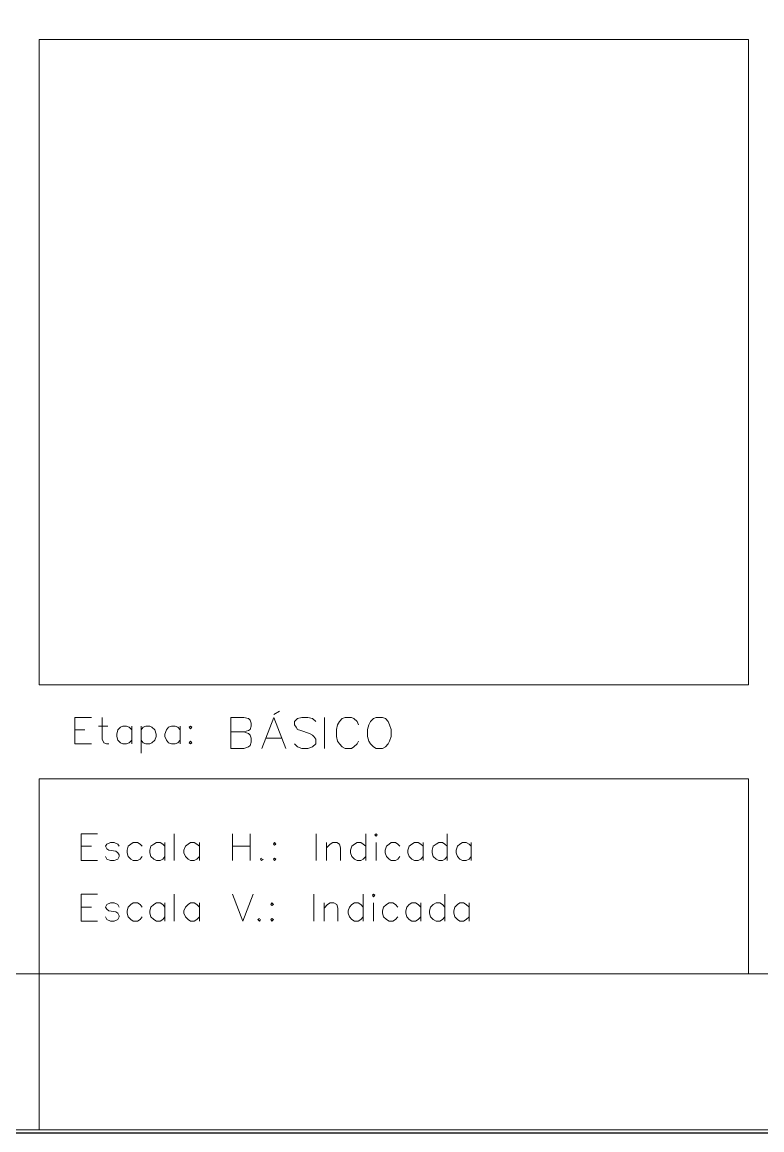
# Model space of a CAD drawing. Header units: millimetres. Extents: x 2928 to 3112, y 1220 to 1280.
# Drawn here: x 2994.48 to 2999.25, y 1220.29 to 1227.44 of the extents above; entities that cross this region are included whole.
import ezdxf
from ezdxf.xclip import XClip

# ---------------------------------------------------------------- set-up
doc = ezdxf.new("R2010")
doc.units = ezdxf.units.MM

# ---------------------------------------------------------------- blocks, each defined once
blk = doc.blocks.new('MF1454BF0')
at = {"color": 7, "linetype": 'Continuous', "lineweight": 9, "true_color": 0x000007}
blk.add_lwpolyline([(840.458, 593.815), (0.562, 593.815), (0.562, 0.617), (840.458, 0.617)], close=True, dxfattribs=at)
blk.add_lwpolyline([(655.699, 0.617), (655.699, 10.604), (655.699, 10.604)], dxfattribs=at)

msp = doc.modelspace()

# ---------------------------------------------------------------- linework, layer by layer
at = {"color": 7, "linetype": 'Continuous', "lineweight": 9, "true_color": 0x000007}
for points in [[(3012.20566, 1279.08083), (2931.06784, 1279.08083), (2931.06784, 1221.3), (3012.20566, 1221.3)], [(2999.16214, 1223.16336), (2994.58874, 1223.16336), (2994.58874, 1227.32676), (2999.16214, 1227.32676)], [(2995.56543, 1222.89669), (2995.55543, 1222.89003), (2995.56543, 1222.88003), (2995.57209, 1222.89003)], [(2996.76211, 1222.95336), (2996.74544, 1222.94669), (2996.72544, 1222.92669), (2996.71544, 1222.90669), (2996.70544, 1222.87669), (2996.70544, 1222.83002), (2996.71544, 1222.80002), (2996.72544, 1222.78336), (2996.74544, 1222.76336), (2996.76211, 1222.75336), (2996.80211, 1222.75336), (2996.82211, 1222.76336), (2996.83878, 1222.78336), (2996.84878, 1222.80002), (2996.85878, 1222.83002), (2996.85878, 1222.87669), (2996.84878, 1222.90669), (2996.83878, 1222.92669), (2996.82211, 1222.94669), (2996.80211, 1222.95336)], [(2995.56543, 1222.80002), (2995.55543, 1222.79002), (2995.56543, 1222.78336), (2995.57209, 1222.79002)], [(2994.58874, 1222.55669), (2999.16214, 1222.55669), (2999.16214, 1221.3), (2994.58874, 1221.3)], [(2996.75211, 1222.19668), (2996.76211, 1222.18668), (2996.76878, 1222.19668), (2996.76211, 1222.20335)], [(2996.10543, 1222.14668), (2996.09877, 1222.13668), (2996.10543, 1222.13001), (2996.11543, 1222.13668)], [(2996.10543, 1222.04668), (2996.09877, 1222.04001), (2996.10543, 1222.03001), (2996.11543, 1222.04001)], [(2996.73878, 1221.80668), (2996.74544, 1221.79668), (2996.75211, 1221.80668), (2996.74544, 1221.81334)], [(2996.08877, 1221.75668), (2996.0821, 1221.74668), (2996.08877, 1221.74001), (2996.09877, 1221.74668)], [(2996.08877, 1221.65667), (2996.0821, 1221.65001), (2996.08877, 1221.64001), (2996.09877, 1221.65001)]]:
    msp.add_lwpolyline(points, close=True, dxfattribs=at)
for points in [[(2996.1021, 1222.97336), (2996.13877, 1222.99336), (2996.13877, 1222.99336)], [(2994.81875, 1222.78336), (2994.81875, 1222.95336), (2994.92542, 1222.95336)], [(2994.97208, 1222.89669), (2995.03208, 1222.89669), (2995.03208, 1222.89669)], [(2994.99542, 1222.95336), (2994.99542, 1222.81336), (2995.00542, 1222.79002), (2995.02208, 1222.78336), (2995.03875, 1222.78336)], [(2995.18542, 1222.87336), (2995.16875, 1222.89003), (2995.15209, 1222.89669), (2995.12875, 1222.89669), (2995.11209, 1222.89003), (2995.09542, 1222.87336), (2995.08875, 1222.84669), (2995.08875, 1222.83002), (2995.09542, 1222.80669), (2995.11209, 1222.79002), (2995.12875, 1222.78336), (2995.15209, 1222.78336), (2995.16875, 1222.79002), (2995.18542, 1222.80669)], [(2995.18542, 1222.89669), (2995.18542, 1222.78336), (2995.18542, 1222.78336)], [(2995.24542, 1222.89669), (2995.24542, 1222.72336), (2995.24542, 1222.72336)], [(2995.24542, 1222.87336), (2995.25875, 1222.89003), (2995.27542, 1222.89669), (2995.30209, 1222.89669), (2995.31542, 1222.89003), (2995.33542, 1222.87336), (2995.34209, 1222.84669), (2995.34209, 1222.83002), (2995.33542, 1222.80669), (2995.31542, 1222.79002), (2995.30209, 1222.78336), (2995.27542, 1222.78336), (2995.25875, 1222.79002), (2995.24542, 1222.80669)], [(2995.49876, 1222.87336), (2995.48209, 1222.89003), (2995.46542, 1222.89669), (2995.44209, 1222.89669), (2995.42209, 1222.89003), (2995.40876, 1222.87336), (2995.39876, 1222.84669), (2995.39876, 1222.83002), (2995.40876, 1222.80669), (2995.42209, 1222.79002), (2995.44209, 1222.78336), (2995.46542, 1222.78336), (2995.48209, 1222.79002), (2995.49876, 1222.80669)], [(2995.49876, 1222.89669), (2995.49876, 1222.78336), (2995.49876, 1222.78336)], [(2995.90876, 1222.86002), (2995.93876, 1222.85002), (2995.94876, 1222.84002), (2995.95543, 1222.82002), (2995.95543, 1222.79336), (2995.94876, 1222.77336), (2995.93876, 1222.76336), (2995.90876, 1222.75336), (2995.82543, 1222.75336), (2995.82543, 1222.95336), (2995.90876, 1222.95336), (2995.93876, 1222.94669), (2995.94876, 1222.93669), (2995.95543, 1222.91669), (2995.95543, 1222.89669), (2995.94876, 1222.87669), (2995.93876, 1222.87003), (2995.90876, 1222.86002), (2995.82543, 1222.86002)], [(2996.02543, 1222.75336), (2996.1021, 1222.95336), (2996.17877, 1222.75336)], [(2996.3721, 1222.92669), (2996.3521, 1222.94669), (2996.3221, 1222.95336), (2996.2821, 1222.95336), (2996.25544, 1222.94669), (2996.23544, 1222.92669), (2996.23544, 1222.90669), (2996.24544, 1222.89003), (2996.25544, 1222.87669), (2996.27544, 1222.87003), (2996.3321, 1222.85002), (2996.3521, 1222.84002), (2996.35877, 1222.83002), (2996.3721, 1222.81336), (2996.3721, 1222.78336), (2996.3521, 1222.76336), (2996.3221, 1222.75336), (2996.2821, 1222.75336), (2996.25544, 1222.76336), (2996.23544, 1222.78336)], [(2996.42877, 1222.75336), (2996.42877, 1222.95336), (2996.42877, 1222.95336)], [(2996.64877, 1222.90669), (2996.63877, 1222.92669), (2996.61877, 1222.94669), (2996.60211, 1222.95336), (2996.56211, 1222.95336), (2996.54211, 1222.94669), (2996.52544, 1222.92669), (2996.51211, 1222.90669), (2996.50544, 1222.87669), (2996.50544, 1222.83002), (2996.51211, 1222.80002), (2996.52544, 1222.78336), (2996.54211, 1222.76336), (2996.56211, 1222.75336), (2996.60211, 1222.75336), (2996.61877, 1222.76336), (2996.63877, 1222.78336), (2996.64877, 1222.80002)], [(2994.81875, 1222.87336), (2994.88208, 1222.87336), (2994.88208, 1222.87336)], [(2996.0521, 1222.82002), (2996.14877, 1222.82002), (2996.14877, 1222.82002)], [(2994.81875, 1222.78336), (2994.92542, 1222.78336), (2994.92542, 1222.78336)], [(2994.85875, 1222.03001), (2994.85875, 1222.20335), (2994.96542, 1222.20335)], [(2995.45876, 1222.03001), (2995.45876, 1222.20335), (2995.45876, 1222.20335)], [(2995.83543, 1222.03001), (2995.83543, 1222.20335), (2995.83543, 1222.20335)], [(2995.94876, 1222.20335), (2995.94876, 1222.03001), (2995.94876, 1222.03001)], [(2996.37544, 1222.03001), (2996.37544, 1222.20335), (2996.37544, 1222.20335)], [(2996.69544, 1222.20335), (2996.69544, 1222.03001), (2996.69544, 1222.03001)], [(2997.21878, 1222.20335), (2997.21878, 1222.03001), (2997.21878, 1222.03001)], [(2994.85875, 1222.12335), (2994.92542, 1222.12335), (2994.92542, 1222.12335)], [(2995.10542, 1222.12335), (2995.09542, 1222.13668), (2995.07209, 1222.14668), (2995.04875, 1222.14668), (2995.02542, 1222.13668), (2995.01542, 1222.12335), (2995.02542, 1222.10668), (2995.03875, 1222.09668), (2995.08209, 1222.09001), (2995.09542, 1222.08001), (2995.10542, 1222.06668), (2995.10542, 1222.05668), (2995.09542, 1222.04001), (2995.07209, 1222.03001), (2995.04875, 1222.03001), (2995.02542, 1222.04001), (2995.01542, 1222.05668)], [(2995.25209, 1222.12335), (2995.23875, 1222.13668), (2995.22209, 1222.14668), (2995.19542, 1222.14668), (2995.17875, 1222.13668), (2995.16209, 1222.12335), (2995.15542, 1222.09668), (2995.15542, 1222.08001), (2995.16209, 1222.05668), (2995.17875, 1222.04001), (2995.19542, 1222.03001), (2995.22209, 1222.03001), (2995.23875, 1222.04001), (2995.25209, 1222.05668)], [(2995.39876, 1222.12335), (2995.38542, 1222.13668), (2995.36876, 1222.14668), (2995.34542, 1222.14668), (2995.32876, 1222.13668), (2995.30876, 1222.12335), (2995.30209, 1222.09668), (2995.30209, 1222.08001), (2995.30876, 1222.05668), (2995.32876, 1222.04001), (2995.34542, 1222.03001), (2995.36876, 1222.03001), (2995.38542, 1222.04001), (2995.39876, 1222.05668)], [(2995.39876, 1222.14668), (2995.39876, 1222.03001), (2995.39876, 1222.03001)], [(2995.62209, 1222.12335), (2995.60543, 1222.13668), (2995.58876, 1222.14668), (2995.56543, 1222.14668), (2995.54876, 1222.13668), (2995.53209, 1222.12335), (2995.52209, 1222.09668), (2995.52209, 1222.08001), (2995.53209, 1222.05668), (2995.54876, 1222.04001), (2995.56543, 1222.03001), (2995.58876, 1222.03001), (2995.60543, 1222.04001), (2995.62209, 1222.05668)], [(2995.62209, 1222.14668), (2995.62209, 1222.03001), (2995.62209, 1222.03001)], [(2995.83543, 1222.12335), (2995.94876, 1222.12335), (2995.94876, 1222.12335)], [(2996.4421, 1222.03001), (2996.4421, 1222.14668), (2996.4421, 1222.14668)], [(2996.4421, 1222.11335), (2996.46544, 1222.13668), (2996.48211, 1222.14668), (2996.50877, 1222.14668), (2996.52544, 1222.13668), (2996.53211, 1222.11335), (2996.53211, 1222.03001)], [(2996.69544, 1222.12335), (2996.67877, 1222.13668), (2996.66211, 1222.14668), (2996.63877, 1222.14668), (2996.62211, 1222.13668), (2996.60544, 1222.12335), (2996.59544, 1222.09668), (2996.59544, 1222.08001), (2996.60544, 1222.05668), (2996.62211, 1222.04001), (2996.63877, 1222.03001), (2996.66211, 1222.03001), (2996.67877, 1222.04001), (2996.69544, 1222.05668)], [(2996.76211, 1222.14668), (2996.76211, 1222.03001), (2996.76211, 1222.03001)], [(2996.91544, 1222.12335), (2996.90211, 1222.13668), (2996.88544, 1222.14668), (2996.85878, 1222.14668), (2996.84544, 1222.13668), (2996.82878, 1222.12335), (2996.81878, 1222.09668), (2996.81878, 1222.08001), (2996.82878, 1222.05668), (2996.84544, 1222.04001), (2996.85878, 1222.03001), (2996.88544, 1222.03001), (2996.90211, 1222.04001), (2996.91544, 1222.05668)], [(2997.06545, 1222.12335), (2997.04878, 1222.13668), (2997.03211, 1222.14668), (2997.00878, 1222.14668), (2996.99211, 1222.13668), (2996.97545, 1222.12335), (2996.96545, 1222.09668), (2996.96545, 1222.08001), (2996.97545, 1222.05668), (2996.99211, 1222.04001), (2997.00878, 1222.03001), (2997.03211, 1222.03001), (2997.04878, 1222.04001), (2997.06545, 1222.05668)], [(2997.06545, 1222.14668), (2997.06545, 1222.03001), (2997.06545, 1222.03001)], [(2997.21878, 1222.12335), (2997.20545, 1222.13668), (2997.18878, 1222.14668), (2997.16545, 1222.14668), (2997.14878, 1222.13668), (2997.12878, 1222.12335), (2997.12211, 1222.09668), (2997.12211, 1222.08001), (2997.12878, 1222.05668), (2997.14878, 1222.04001), (2997.16545, 1222.03001), (2997.18878, 1222.03001), (2997.20545, 1222.04001), (2997.21878, 1222.05668)], [(2997.37545, 1222.12335), (2997.36212, 1222.13668), (2997.34212, 1222.14668), (2997.31878, 1222.14668), (2997.30212, 1222.13668), (2997.28545, 1222.12335), (2997.27878, 1222.09668), (2997.27878, 1222.08001), (2997.28545, 1222.05668), (2997.30212, 1222.04001), (2997.31878, 1222.03001), (2997.34212, 1222.03001), (2997.36212, 1222.04001), (2997.37545, 1222.05668)], [(2997.37545, 1222.14668), (2997.37545, 1222.03001), (2997.37545, 1222.03001)], [(2994.85875, 1222.03001), (2994.96542, 1222.03001), (2994.96542, 1222.03001)], [(2996.0221, 1222.04668), (2996.01543, 1222.04001), (2996.0221, 1222.03001), (2996.0321, 1222.04001)], [(2994.85875, 1221.64001), (2994.85875, 1221.81334), (2994.96542, 1221.81334)], [(2995.45876, 1221.64001), (2995.45876, 1221.81334), (2995.45876, 1221.81334)], [(2995.83543, 1221.81334), (2995.9021, 1221.64001), (2995.96876, 1221.81334)], [(2996.35877, 1221.64001), (2996.35877, 1221.81334), (2996.35877, 1221.81334)], [(2996.67877, 1221.81334), (2996.67877, 1221.64001), (2996.67877, 1221.64001)], [(2997.20545, 1221.81334), (2997.20545, 1221.64001), (2997.20545, 1221.64001)], [(2995.10542, 1221.73001), (2995.09542, 1221.74668), (2995.07209, 1221.75668), (2995.04875, 1221.75668), (2995.02542, 1221.74668), (2995.01542, 1221.73001), (2995.02542, 1221.71668), (2995.03875, 1221.70668), (2995.08209, 1221.70001), (2995.09542, 1221.69001), (2995.10542, 1221.67334), (2995.10542, 1221.66667), (2995.09542, 1221.65001), (2995.07209, 1221.64001), (2995.04875, 1221.64001), (2995.02542, 1221.65001), (2995.01542, 1221.66667)], [(2995.25209, 1221.73001), (2995.23875, 1221.74668), (2995.22209, 1221.75668), (2995.19542, 1221.75668), (2995.17875, 1221.74668), (2995.16209, 1221.73001), (2995.15542, 1221.70668), (2995.15542, 1221.69001), (2995.16209, 1221.66667), (2995.17875, 1221.65001), (2995.19542, 1221.64001), (2995.22209, 1221.64001), (2995.23875, 1221.65001), (2995.25209, 1221.66667)], [(2995.39876, 1221.73001), (2995.38542, 1221.74668), (2995.36876, 1221.75668), (2995.34542, 1221.75668), (2995.32876, 1221.74668), (2995.30876, 1221.73001), (2995.30209, 1221.70668), (2995.30209, 1221.69001), (2995.30876, 1221.66667), (2995.32876, 1221.65001), (2995.34542, 1221.64001), (2995.36876, 1221.64001), (2995.38542, 1221.65001), (2995.39876, 1221.66667)], [(2995.39876, 1221.75668), (2995.39876, 1221.64001), (2995.39876, 1221.64001)], [(2995.62209, 1221.73001), (2995.60543, 1221.74668), (2995.58876, 1221.75668), (2995.56543, 1221.75668), (2995.54876, 1221.74668), (2995.53209, 1221.73001), (2995.52209, 1221.70668), (2995.52209, 1221.69001), (2995.53209, 1221.66667), (2995.54876, 1221.65001), (2995.56543, 1221.64001), (2995.58876, 1221.64001), (2995.60543, 1221.65001), (2995.62209, 1221.66667)], [(2995.62209, 1221.75668), (2995.62209, 1221.64001), (2995.62209, 1221.64001)], [(2996.42544, 1221.64001), (2996.42544, 1221.75668), (2996.42544, 1221.75668)], [(2996.42544, 1221.72334), (2996.44877, 1221.74668), (2996.46544, 1221.75668), (2996.48877, 1221.75668), (2996.50877, 1221.74668), (2996.51544, 1221.72334), (2996.51544, 1221.64001)], [(2996.67877, 1221.73001), (2996.66211, 1221.74668), (2996.64544, 1221.75668), (2996.62211, 1221.75668), (2996.60544, 1221.74668), (2996.58877, 1221.73001), (2996.58211, 1221.70668), (2996.58211, 1221.69001), (2996.58877, 1221.66667), (2996.60544, 1221.65001), (2996.62211, 1221.64001), (2996.64544, 1221.64001), (2996.66211, 1221.65001), (2996.67877, 1221.66667)], [(2996.74544, 1221.75668), (2996.74544, 1221.64001), (2996.74544, 1221.64001)], [(2996.90211, 1221.73001), (2996.88544, 1221.74668), (2996.86878, 1221.75668), (2996.84544, 1221.75668), (2996.82878, 1221.74668), (2996.80878, 1221.73001), (2996.80211, 1221.70668), (2996.80211, 1221.69001), (2996.80878, 1221.66667), (2996.82878, 1221.65001), (2996.84544, 1221.64001), (2996.86878, 1221.64001), (2996.88544, 1221.65001), (2996.90211, 1221.66667)], [(2997.04878, 1221.73001), (2997.03211, 1221.74668), (2997.01545, 1221.75668), (2996.99211, 1221.75668), (2996.97545, 1221.74668), (2996.95878, 1221.73001), (2996.95211, 1221.70668), (2996.95211, 1221.69001), (2996.95878, 1221.66667), (2996.97545, 1221.65001), (2996.99211, 1221.64001), (2997.01545, 1221.64001), (2997.03211, 1221.65001), (2997.04878, 1221.66667)], [(2997.04878, 1221.75668), (2997.04878, 1221.64001), (2997.04878, 1221.64001)], [(2997.20545, 1221.73001), (2997.18878, 1221.74668), (2997.17212, 1221.75668), (2997.14878, 1221.75668), (2997.12878, 1221.74668), (2997.11211, 1221.73001), (2997.10545, 1221.70668), (2997.10545, 1221.69001), (2997.11211, 1221.66667), (2997.12878, 1221.65001), (2997.14878, 1221.64001), (2997.17212, 1221.64001), (2997.18878, 1221.65001), (2997.20545, 1221.66667)], [(2997.36212, 1221.73001), (2997.34212, 1221.74668), (2997.32545, 1221.75668), (2997.30212, 1221.75668), (2997.28545, 1221.74668), (2997.26878, 1221.73001), (2997.26212, 1221.70668), (2997.26212, 1221.69001), (2997.26878, 1221.66667), (2997.28545, 1221.65001), (2997.30212, 1221.64001), (2997.32545, 1221.64001), (2997.34212, 1221.65001), (2997.36212, 1221.66667)], [(2997.36212, 1221.75668), (2997.36212, 1221.64001), (2997.36212, 1221.64001)], [(2994.85875, 1221.73001), (2994.92542, 1221.73001), (2994.92542, 1221.73001)], [(2994.85875, 1221.64001), (2994.96542, 1221.64001), (2994.96542, 1221.64001)], [(2996.00877, 1221.65667), (2995.99877, 1221.65001), (2996.00877, 1221.64001), (2996.01543, 1221.65001)]]:
    msp.add_lwpolyline(points, dxfattribs=at)

# ---------------------------------------------------------------- block references
at = {"color": 7, "true_color": 0xffffff}
ref = msp.add_blockref('MF1454BF0', (2928.49447, 1220.2311), dxfattribs=dict(at, xscale=0.100799677, yscale=0.100799677, zscale=0.100799677))
XClip(ref).set_block_clipping_path([(0, 0.4188235294), (841.02, 594.08)])

doc.saveas('drawing.dxf')
